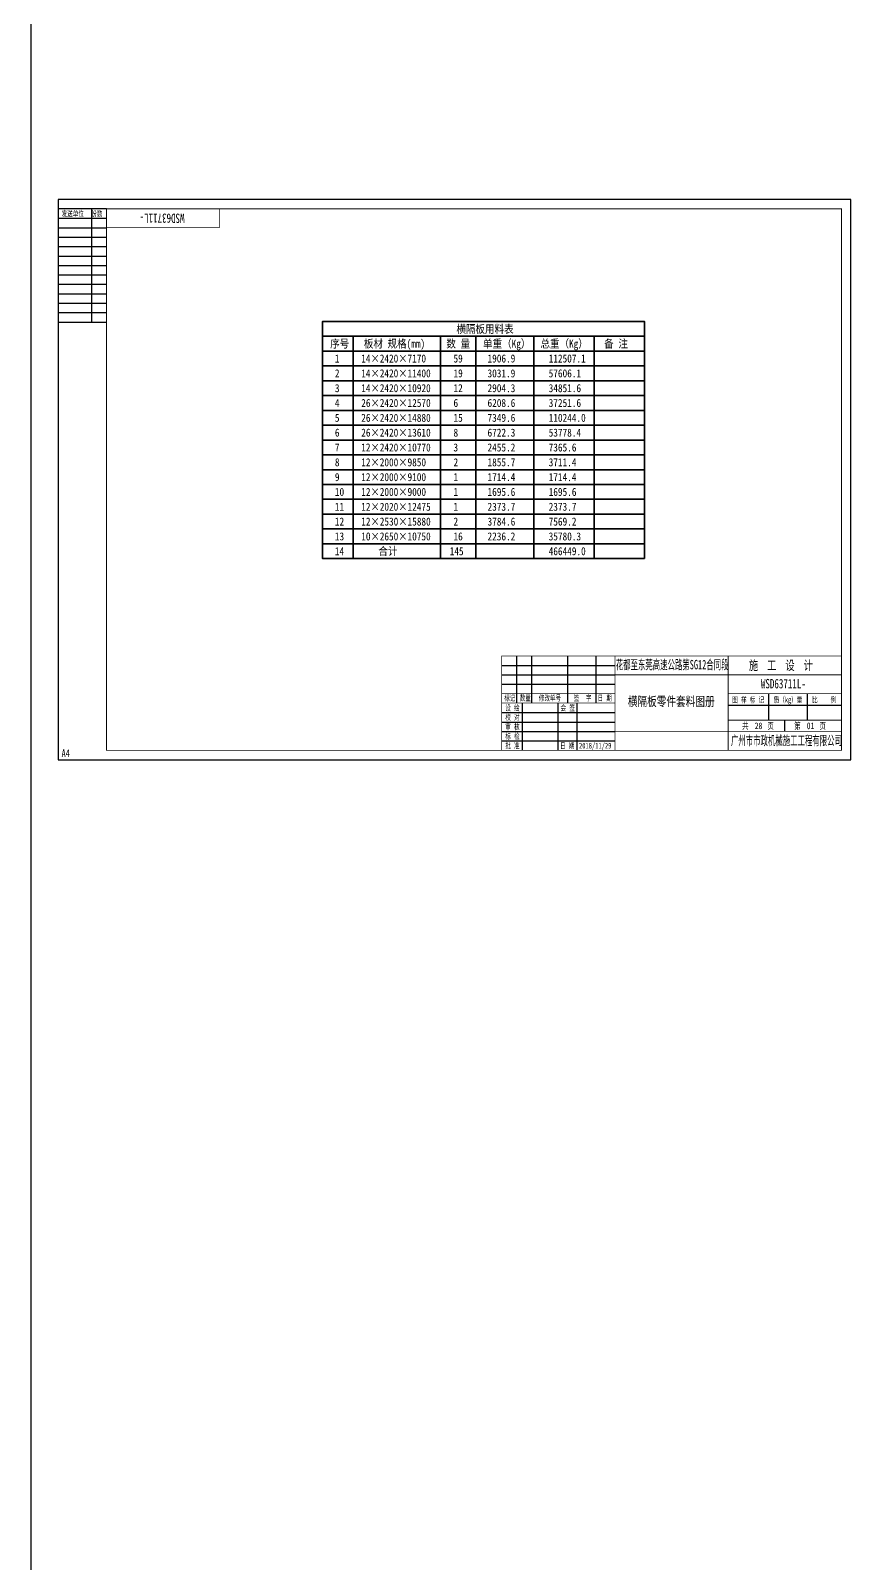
# Model space of a CAD drawing. Extents: x 1629247 to 2251351, y -601856 to -65897.
# Drawn here: x 1852530 to 1864754, y -312853 to -289876 of the extents above; entities that cross this region are included whole.
import ezdxf
from ezdxf.enums import TextEntityAlignment as Align

# ---------------------------------------------------------------- set-up
doc = ezdxf.new("R2010")
doc.units = 0
doc.header["$LTSCALE"] = 2
doc.header["$MEASUREMENT"] = 0
doc.layers.get('0').update_dxf_attribs({"linetype": 'CONTINUOUS'})
doc.layers.add('1图框轮廓', color=7, linetype='CONTINUOUS', lineweight=35)
doc.layers.add('A3', color=7, linetype='CONTINUOUS')
doc.styles.add('仿宋', font='仿宋_GB2312_1.ttf', dxfattribs={"width": 0.7})

msp = doc.modelspace()

# ---------------------------------------------------------------- linework, layer by layer
at = {"color": 8, "ltscale": 3}
msp.add_lwpolyline([(1852530.5, -417867.6), (2049720.8, -417867.6), (2049720.8, -285588.8), (1852530.5, -285588.8)], close=True, dxfattribs=at)
at = {"layer": '1图框轮廓', "color": 7, "ltscale": 3}
for points in [[(1861727.6, -294457.7), (1856904.8, -294457.7), (1856904.8, -294235.5), (1861727.6, -294235.5)], [(1861727.6, -294679.9), (1856904.8, -294679.9), (1856904.8, -294457.7), (1861727.6, -294457.7)], [(1857363, -294679.9), (1857363, -294679.9), (1857363, -294457.7), (1857363, -294457.7)], [(1858672.2, -294679.9), (1858672.2, -294679.9), (1858672.2, -294457.7), (1858672.2, -294457.7)], [(1859200.5, -294679.9), (1859200.5, -294679.9), (1859200.5, -294457.7), (1859200.5, -294457.7)], [(1860073.1, -294679.9), (1860073.1, -294679.9), (1860073.1, -294457.7), (1860073.1, -294457.7)], [(1860976.9, -294679.9), (1860976.9, -294679.9), (1860976.9, -294457.7), (1860976.9, -294457.7)], [(1861727.6, -294902.1), (1856904.8, -294902.1), (1856904.8, -294679.9), (1861727.6, -294679.9)], [(1857363, -294902.1), (1857363, -294902.1), (1857363, -294679.9), (1857363, -294679.9)], [(1858672.2, -294902.1), (1858672.2, -294902.1), (1858672.2, -294679.9), (1858672.2, -294679.9)], [(1859200.5, -294902.1), (1859200.5, -294902.1), (1859200.5, -294679.9), (1859200.5, -294679.9)], [(1860073.1, -294902.1), (1860073.1, -294902.1), (1860073.1, -294679.9), (1860073.1, -294679.9)], [(1860976.9, -294902.1), (1860976.9, -294902.1), (1860976.9, -294679.9), (1860976.9, -294679.9)], [(1861727.6, -295124.4), (1856904.8, -295124.4), (1856904.8, -294902.1), (1861727.6, -294902.1)], [(1857363, -295124.4), (1857363, -295124.4), (1857363, -294902.1), (1857363, -294902.1)], [(1858672.2, -295124.4), (1858672.2, -295124.4), (1858672.2, -294902.1), (1858672.2, -294902.1)], [(1859200.5, -295124.4), (1859200.5, -295124.4), (1859200.5, -294902.1), (1859200.5, -294902.1)], [(1860073.1, -295124.4), (1860073.1, -295124.4), (1860073.1, -294902.1), (1860073.1, -294902.1)], [(1860976.9, -295124.4), (1860976.9, -295124.4), (1860976.9, -294902.1), (1860976.9, -294902.1)], [(1861727.6, -295346.6), (1856904.8, -295346.6), (1856904.8, -295124.4), (1861727.6, -295124.4)], [(1857363, -295346.6), (1857363, -295346.6), (1857363, -295124.4), (1857363, -295124.4)], [(1858672.2, -295346.6), (1858672.2, -295346.6), (1858672.2, -295124.4), (1858672.2, -295124.4)], [(1859200.5, -295346.6), (1859200.5, -295346.6), (1859200.5, -295124.4), (1859200.5, -295124.4)], [(1860073.1, -295346.6), (1860073.1, -295346.6), (1860073.1, -295124.4), (1860073.1, -295124.4)], [(1860976.9, -295346.6), (1860976.9, -295346.6), (1860976.9, -295124.4), (1860976.9, -295124.4)], [(1861727.6, -295568.8), (1856904.8, -295568.8), (1856904.8, -295346.6), (1861727.6, -295346.6)], [(1857363, -295568.8), (1857363, -295568.8), (1857363, -295346.6), (1857363, -295346.6)], [(1858672.2, -295568.8), (1858672.2, -295568.8), (1858672.2, -295346.6), (1858672.2, -295346.6)], [(1859200.5, -295568.8), (1859200.5, -295568.8), (1859200.5, -295346.6), (1859200.5, -295346.6)], [(1860073.1, -295568.8), (1860073.1, -295568.8), (1860073.1, -295346.6), (1860073.1, -295346.6)], [(1860976.9, -295568.8), (1860976.9, -295568.8), (1860976.9, -295346.6), (1860976.9, -295346.6)], [(1861727.6, -295791), (1856904.8, -295791), (1856904.8, -295568.8), (1861727.6, -295568.8)], [(1857363, -295791), (1857363, -295791), (1857363, -295568.8), (1857363, -295568.8)], [(1858672.2, -295791), (1858672.2, -295791), (1858672.2, -295568.8), (1858672.2, -295568.8)], [(1859200.5, -295791), (1859200.5, -295791), (1859200.5, -295568.8), (1859200.5, -295568.8)], [(1860073.1, -295791), (1860073.1, -295791), (1860073.1, -295568.8), (1860073.1, -295568.8)], [(1860976.9, -295791), (1860976.9, -295791), (1860976.9, -295568.8), (1860976.9, -295568.8)], [(1861727.6, -296013.3), (1856904.8, -296013.3), (1856904.8, -295791), (1861727.6, -295791)], [(1857363, -296013.3), (1857363, -296013.3), (1857363, -295791), (1857363, -295791)], [(1858672.2, -296013.3), (1858672.2, -296013.3), (1858672.2, -295791), (1858672.2, -295791)], [(1859200.5, -296013.3), (1859200.5, -296013.3), (1859200.5, -295791), (1859200.5, -295791)], [(1860073.1, -296013.3), (1860073.1, -296013.3), (1860073.1, -295791), (1860073.1, -295791)], [(1860976.9, -296013.3), (1860976.9, -296013.3), (1860976.9, -295791), (1860976.9, -295791)], [(1861727.6, -296235.5), (1856904.8, -296235.5), (1856904.8, -296013.3), (1861727.6, -296013.3)], [(1857363, -296235.5), (1857363, -296235.5), (1857363, -296013.3), (1857363, -296013.3)], [(1858672.2, -296235.5), (1858672.2, -296235.5), (1858672.2, -296013.3), (1858672.2, -296013.3)], [(1859200.5, -296235.5), (1859200.5, -296235.5), (1859200.5, -296013.3), (1859200.5, -296013.3)], [(1860073.1, -296235.5), (1860073.1, -296235.5), (1860073.1, -296013.3), (1860073.1, -296013.3)], [(1860976.9, -296235.5), (1860976.9, -296235.5), (1860976.9, -296013.3), (1860976.9, -296013.3)], [(1861727.6, -296457.7), (1856904.8, -296457.7), (1856904.8, -296235.5), (1861727.6, -296235.5)], [(1857363, -296457.7), (1857363, -296457.7), (1857363, -296235.5), (1857363, -296235.5)], [(1858672.2, -296457.7), (1858672.2, -296457.7), (1858672.2, -296235.5), (1858672.2, -296235.5)], [(1859200.5, -296457.7), (1859200.5, -296457.7), (1859200.5, -296235.5), (1859200.5, -296235.5)], [(1860073.1, -296457.7), (1860073.1, -296457.7), (1860073.1, -296235.5), (1860073.1, -296235.5)], [(1860976.9, -296457.7), (1860976.9, -296457.7), (1860976.9, -296235.5), (1860976.9, -296235.5)], [(1861727.6, -296679.9), (1856904.8, -296679.9), (1856904.8, -296457.7), (1861727.6, -296457.7)], [(1857363, -296679.9), (1857363, -296679.9), (1857363, -296457.7), (1857363, -296457.7)], [(1858672.2, -296679.9), (1858672.2, -296679.9), (1858672.2, -296457.7), (1858672.2, -296457.7)], [(1859200.5, -296679.9), (1859200.5, -296679.9), (1859200.5, -296457.7), (1859200.5, -296457.7)], [(1860073.1, -296679.9), (1860073.1, -296679.9), (1860073.1, -296457.7), (1860073.1, -296457.7)], [(1860976.9, -296679.9), (1860976.9, -296679.9), (1860976.9, -296457.7), (1860976.9, -296457.7)], [(1861727.6, -296902.1), (1856904.8, -296902.1), (1856904.8, -296679.9), (1861727.6, -296679.9)], [(1857363, -296902.1), (1857363, -296902.1), (1857363, -296679.9), (1857363, -296679.9)], [(1858672.2, -296902.1), (1858672.2, -296902.1), (1858672.2, -296679.9), (1858672.2, -296679.9)], [(1859200.5, -296902.1), (1859200.5, -296902.1), (1859200.5, -296679.9), (1859200.5, -296679.9)], [(1860073.1, -296902.1), (1860073.1, -296902.1), (1860073.1, -296679.9), (1860073.1, -296679.9)], [(1860976.9, -296902.1), (1860976.9, -296902.1), (1860976.9, -296679.9), (1860976.9, -296679.9)], [(1861727.6, -297124.4), (1856904.8, -297124.4), (1856904.8, -296902.1), (1861727.6, -296902.1)], [(1857363, -297124.4), (1857363, -297124.4), (1857363, -296902.1), (1857363, -296902.1)], [(1858672.2, -297124.4), (1858672.2, -297124.4), (1858672.2, -296902.1), (1858672.2, -296902.1)], [(1859200.5, -297124.4), (1859200.5, -297124.4), (1859200.5, -296902.1), (1859200.5, -296902.1)], [(1860073.1, -297124.4), (1860073.1, -297124.4), (1860073.1, -296902.1), (1860073.1, -296902.1)], [(1860976.9, -297124.4), (1860976.9, -297124.4), (1860976.9, -296902.1), (1860976.9, -296902.1)], [(1861727.6, -297346.6), (1856904.8, -297346.6), (1856904.8, -297124.4), (1861727.6, -297124.4)], [(1857363, -297346.6), (1857363, -297346.6), (1857363, -297124.4), (1857363, -297124.4)], [(1858672.2, -297346.6), (1858672.2, -297346.6), (1858672.2, -297124.4), (1858672.2, -297124.4)], [(1859200.5, -297346.6), (1859200.5, -297346.6), (1859200.5, -297124.4), (1859200.5, -297124.4)], [(1860073.1, -297346.6), (1860073.1, -297346.6), (1860073.1, -297124.4), (1860073.1, -297124.4)], [(1860976.9, -297346.6), (1860976.9, -297346.6), (1860976.9, -297124.4), (1860976.9, -297124.4)], [(1861727.6, -297568.8), (1856904.8, -297568.8), (1856904.8, -297346.6), (1861727.6, -297346.6)], [(1857363, -297568.8), (1857363, -297568.8), (1857363, -297346.6), (1857363, -297346.6)], [(1858672.2, -297568.8), (1858672.2, -297568.8), (1858672.2, -297346.6), (1858672.2, -297346.6)], [(1859200.5, -297568.8), (1859200.5, -297568.8), (1859200.5, -297346.6), (1859200.5, -297346.6)], [(1860073.1, -297568.8), (1860073.1, -297568.8), (1860073.1, -297346.6), (1860073.1, -297346.6)], [(1860976.9, -297568.8), (1860976.9, -297568.8), (1860976.9, -297346.6), (1860976.9, -297346.6)], [(1861727.6, -297791), (1856904.8, -297791), (1856904.8, -297568.8), (1861727.6, -297568.8)], [(1857363, -297791), (1857363, -297791), (1857363, -297568.8), (1857363, -297568.8)], [(1858672.2, -297791), (1858672.2, -297791), (1858672.2, -297568.8), (1858672.2, -297568.8)], [(1859200.5, -297791), (1859200.5, -297791), (1859200.5, -297568.8), (1859200.5, -297568.8)], [(1860073.1, -297791), (1860073.1, -297791), (1860073.1, -297568.8), (1860073.1, -297568.8)], [(1860976.9, -297791), (1860976.9, -297791), (1860976.9, -297568.8), (1860976.9, -297568.8)]]:
    msp.add_lwpolyline(points, close=True, dxfattribs=at)
at = {"layer": 'A3', "color": 7}
for p, q in [((1853664.9, -292547.4), (1852942.2, -292547.4)), ((1852942.2, -292688.8), (1853664.9, -292688.8)), ((1853439.8, -292547.4), (1853439.8, -294244.4)), ((1852942.2, -292830.2), (1853664.9, -292830.2)), ((1852942.2, -292971.6), (1853664.9, -292971.6)), ((1852942.2, -293113), (1853664.9, -293113)), ((1852942.2, -293254.5), (1853664.9, -293254.5)), ((1852942.2, -293395.9), (1853664.9, -293395.9)), ((1852942.2, -293537.3), (1853664.9, -293537.3)), ((1852942.2, -293678.7), (1853664.9, -293678.7)), ((1852942.2, -293820.1), (1853664.9, -293820.1)), ((1852942.2, -293961.5), (1853664.9, -293961.5)), ((1852942.2, -294102.9), (1853664.9, -294102.9)), ((1852942.2, -294244.4), (1853664.9, -294244.4)), ((1859814.9, -299957.5), (1859814.9, -299250.4)), ((1860041.2, -299955.9), (1860041.2, -299250.4)), ((1860578.6, -299957.5), (1860578.6, -299250.4)), ((1861002.8, -299957.5), (1861002.8, -299250.4)), ((1859588.7, -299391.8), (1861285.7, -299391.8)), ((1859588.7, -299533.2), (1861285.7, -299533.2)), ((1859588.7, -299674.7), (1861285.7, -299674.7)), ((1863591, -300214.8), (1863591, -299818.8)), ((1864170.5, -300212), (1864170.5, -299816.1)), ((1859899.8, -300664.6), (1859899.8, -299957.2)), ((1860437.2, -300664.6), (1860437.2, -299957.5)), ((1860720, -300664.6), (1860720, -299957.5)), ((1859588.7, -300098.9), (1861285.7, -300098.9)), ((1859588.7, -300240.3), (1861285.7, -300240.3)), ((1863831.1, -300381.7), (1863831.1, -300212)), ((1859588.7, -300381.7), (1861285.7, -300381.7)), ((1859588.7, -300523.1), (1861285.7, -300523.1))]:
    msp.add_line(p, q, dxfattribs=at)
at = {"layer": 'A3', "color": 7, "linetype": 'Continuous'}
msp.add_line((1862982.6, -299985.8), (1864679.6, -299985.8), dxfattribs=at)
at = {"layer": 'A3'}
msp.add_lwpolyline([(1852942.2, -300806), (1864821, -300806), (1864821, -292406), (1852942.2, -292406)], close=True, dxfattribs=at)
for points, const_width in [([(1853664.9, -292547.4), (1864679.6, -292547.4), (1864679.6, -300664.6), (1853664.9, -300664.6), (1853664.9, -292547.4)], 14.1), ([(1853664.9, -292830.2), (1855359.2, -292830.2), (1855359.2, -292547.4)], 11.3), ([(1859588.7, -300664.6), (1859588.7, -299250.4), (1864679.6, -299250.4)], 11.3)]:
    msp.add_lwpolyline(points, dxfattribs=dict(at, const_width=const_width))
at = {"layer": 'A3', "color": 7, "linetype": 'Continuous', "const_width": 11.3}
for points in [[(1861285.7, -300664.6), (1861285.7, -299250.4)], [(1862983.3, -300664.6), (1862983.3, -299250.4)], [(1861285.7, -299533.2), (1864679.6, -299533.2)], [(1859588.7, -299811.2), (1861285.7, -299811.2)], [(1864679.6, -299816.1), (1862983.3, -299816.1)], [(1859588.7, -299957.2), (1861285.7, -299957.2)], [(1862983.3, -300212.7), (1864679.6, -300212.7)], [(1861285.7, -300381.7), (1864679.6, -300381.7)]]:
    msp.add_lwpolyline(points, dxfattribs=at)

# ---------------------------------------------------------------- texts
at = {"color": 7, "style": '仿宋', "width": 0.85}
for s, p in [('横隔板用料表', (1858910.7, -294409.3)), ('序号', (1857019, -294628.8)), ('板材 规格(mm)', (1857523.9, -294628.8)), ('数 量', (1858759.9, -294628.8)), ('单重（Kg）', (1859309.5, -294628.8)), ('总重（Kg）', (1860170.2, -294628.8)), ('1', (1857089.4, -294851)), ('14×2420×7170', (1857484.4, -294851)), ('59', (1858866.8, -294851)), ('1906.9', (1859376.9, -294851)), ('112507.1', (1860293.2, -294851)), ('2', (1857089.4, -295073.3)), ('14×2420×11400', (1857484.4, -295073.3)), ('19', (1858866.8, -295073.3)), ('3031.9', (1859376.9, -295073.3)), ('57606.1', (1860293.2, -295073.3)), ('3', (1857089.4, -295295.5)), ('14×2420×10920', (1857484.4, -295295.5)), ('12', (1858866.8, -295295.5)), ('2904.3', (1859376.9, -295295.5)), ('34851.6', (1860293.2, -295295.5)), ('4', (1857089.4, -295517.7)), ('26×2420×12570', (1857484.4, -295517.7)), ('6', (1858866.8, -295517.7)), ('6208.6', (1859376.9, -295517.7)), ('37251.6', (1860293.2, -295517.7)), ('5', (1857089.4, -295739.9)), ('26×2420×14880', (1857484.4, -295739.9)), ('15', (1858866.8, -295739.9)), ('7349.6', (1859376.9, -295739.9)), ('110244.0', (1860293.2, -295739.9)), ('6', (1857089.4, -295962.1)), ('26×2420×13610', (1857484.4, -295962.1)), ('8', (1858866.8, -295962.1)), ('6722.3', (1859376.9, -295962.1)), ('53778.4', (1860293.2, -295962.1)), ('7', (1857089.4, -296184.4)), ('12×2420×10770', (1857484.4, -296184.4)), ('3', (1858866.8, -296184.4)), ('2455.2', (1859376.9, -296184.4)), ('7365.6', (1860293.2, -296184.4)), ('8', (1857089.4, -296406.6)), ('12×2000×9850', (1857484.4, -296406.6)), ('2', (1858866.8, -296406.6)), ('1855.7', (1859376.9, -296406.6)), ('3711.4', (1860293.2, -296406.6)), ('9', (1857089.4, -296628.8)), ('12×2000×9100', (1857484.4, -296628.8)), ('1', (1858866.8, -296628.8)), ('1714.4', (1859376.9, -296628.8)), ('1714.4', (1860293.2, -296628.8)), ('10', (1857089.4, -296851)), ('12×2000×9000', (1857484.4, -296851)), ('1', (1858866.8, -296851)), ('1695.6 ', (1859376.9, -296851)), ('1695.6 ', (1860293.2, -296851)), ('11', (1857089.4, -297073.3)), ('12×2020×12475', (1857484.4, -297073.3)), ('1', (1858866.8, -297073.3)), ('2373.7', (1859376.9, -297073.3)), ('2373.7', (1860293.2, -297073.3)), ('12', (1857089.4, -297295.5)), ('12×2530×15880', (1857484.4, -297295.5)), ('2', (1858866.8, -297295.5)), ('3784.6', (1859376.9, -297295.5)), ('7569.2', (1860293.2, -297295.5)), ('13', (1857089.4, -297517.7)), ('10×2650×10750', (1857484.4, -297517.7)), ('16', (1858866.8, -297517.7)), ('2236.2', (1859376.9, -297517.7)), ('35780.3', (1860293.2, -297517.7)), ('14', (1857089.4, -297739.9)), ('合计', (1857741.5, -297739.9)), ('145', (1858809.7, -297739.9)), ('466449.0', (1860293.2, -297739.9))]:
    msp.add_text(s, height=120, dxfattribs=at).set_placement(p)
msp.add_text('备 注', height=120, dxfattribs=at).set_placement((1861302.8, -294568.8), align=Align.MIDDLE_CENTER)
at = {"layer": 'A3', "color": 7, "linetype": 'Continuous', "style": '仿宋'}
for s, height, width, p in [('发送单位', 84.85, 0.7, (1852994.6, -292662.4)), ('份数', 84.85, 0.7, (1853438.9, -292662.4)), ('施  工  设  计 ', 141.414, 0.7, (1863294.1, -299460.5)), ('共     页', 98.99, 0.7, (1863191.1, -300347.1)), ('28', 98.99, 0.7, (1863381.7, -300347.1)), ('第     页', 98.99, 0.7, (1863972, -300347.1)), ('01', 98.99, 0.7, (1864161.3, -300347.1)), ('广州市市政机械施工工程有限公司', 141.414, 0.56, (1863024.8, -300587.8))]:
    msp.add_text(s, height=height, dxfattribs=dict(at, width=width)).set_placement(p)
at = {"layer": 'A3', "color": 7, "linetype": 'Continuous', "style": '仿宋', "width": 0.7}
msp.add_text('WSD63711L-', height=141.41, rotation=180, dxfattribs=at).set_placement((1854499.8, -292618.9), align=Align.CENTER)
at = {"layer": 'A3', "color": 7, "linetype": 'Continuous', "style": '仿宋'}
for s, height, width, p in [('花都至东莞高速公路第SG12合同段', 141.414, 0.56, (1862143.1, -299450.5)), ('WSD63711L-', 141.41, 0.7, (1863810.4, -299736.2)), ('标记', 84.85, 0.7, (1859710.1, -299922.8)), ('数量', 84.85, 0.7, (1859942.1, -299922.8)), ('修改单号', 84.85, 0.7, (1860312.9, -299922.8)), ('签  字', 84.85, 0.7, (1860801.1, -299922.8)), ('日 期', 84.85, 0.7, (1861132.9, -299922.8)), ('横隔板零件套料图册', 141.41, 0.75, (1862129.8, -300002.2)), ('设 绘', 84.85, 0.7, (1859750.2, -300071.5)), ('会 签', 84.85, 0.7, (1860579.1, -300071.5)), ('图 样 标 记', 84.85, 0.7, (1863283, -299949.4)), ('质（kg）量', 84.85, 0.7, (1863879.5, -299949.4)), ('比    例', 84.85, 0.7, (1864420.8, -299949.4)), ('校 对', 84.85, 0.7, (1859750.2, -300212.9)), ('审 核', 84.85, 0.7, (1859750.2, -300354.3)), ('标 检', 84.85, 0.7, (1859750.2, -300495.7)), ('A4', 113.13, 0.7, (1853055.7, -300764.9)), ('批 准', 84.85, 0.7, (1859750.2, -300637.1)), ('日 期', 84.85, 0.7, (1860572.7, -300637.1))]:
    msp.add_text(s, height=height, dxfattribs=dict(at, width=width)).set_placement(p, align=Align.CENTER)
at = {"layer": 'A3', "color": 6, "linetype": 'Continuous', "style": '仿宋', "width": 0.7}
msp.add_text('2018/11/29', height=84.85, dxfattribs=at).set_placement((1860990.3, -300637.1), align=Align.CENTER)

doc.saveas('drawing.dxf')
